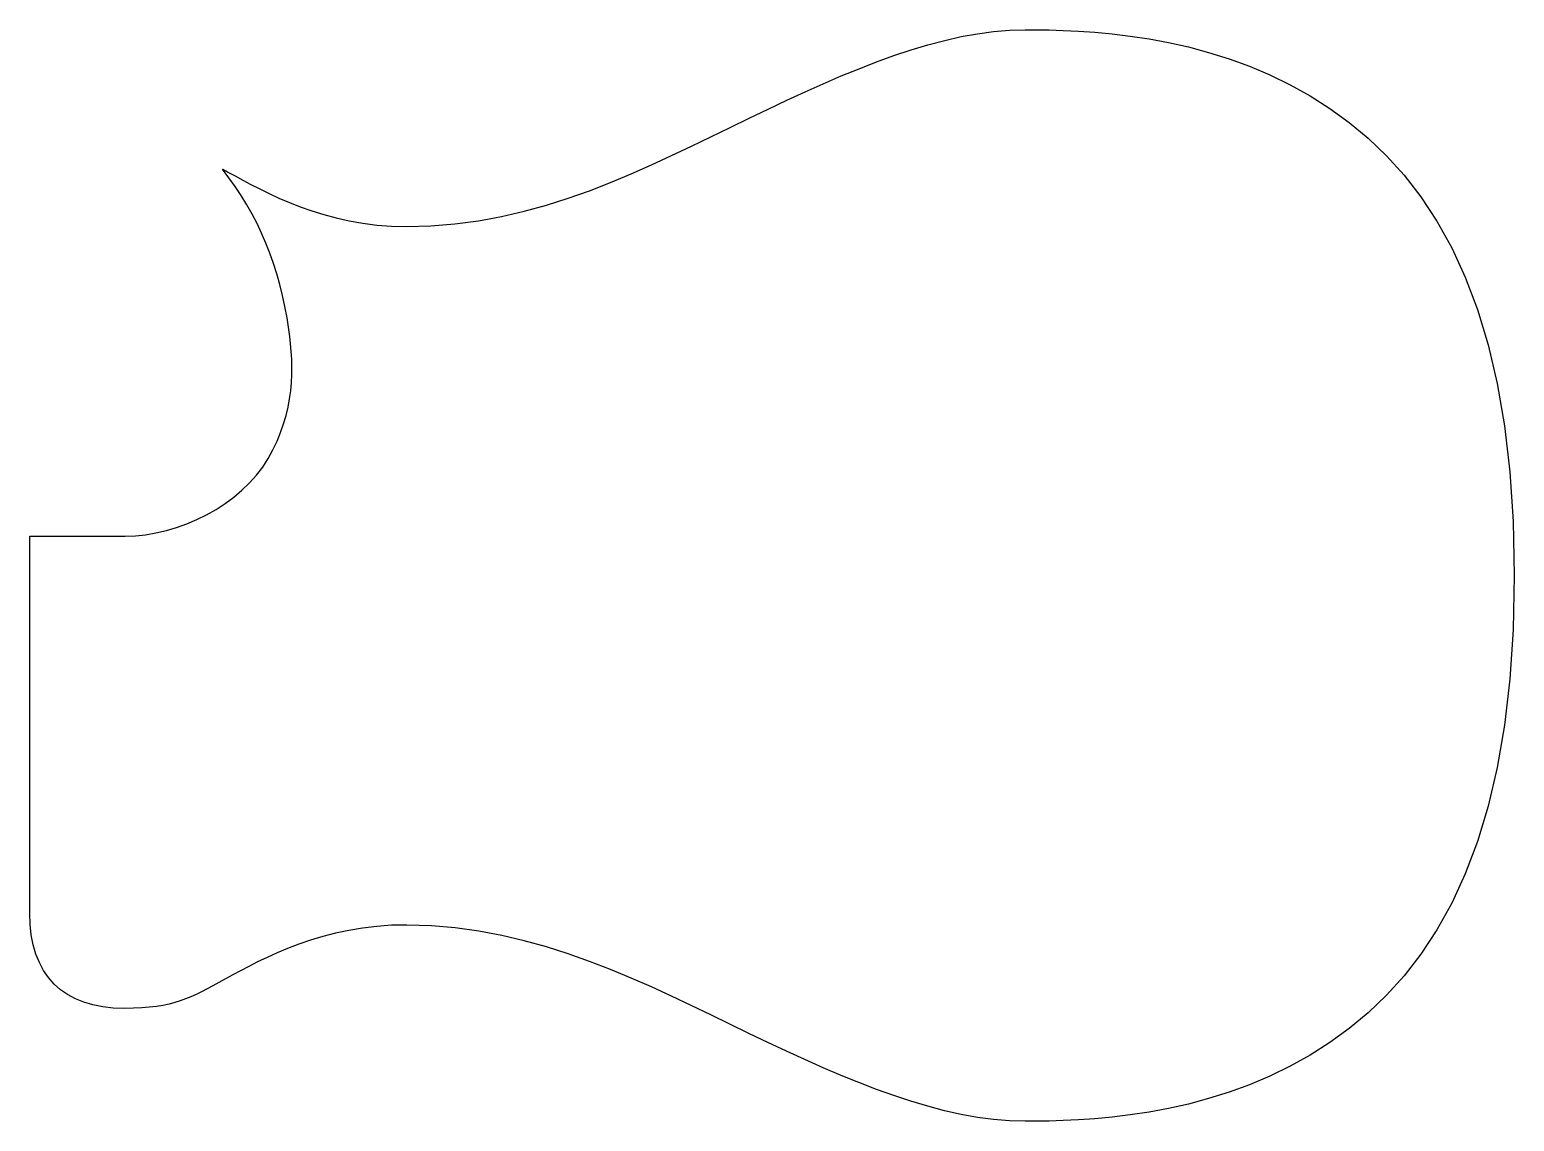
# Model space of a CAD drawing. Extents: x 28 to 292, y 50 to 244.
import ezdxf

# ---------------------------------------------------------------- set-up
doc = ezdxf.new("R2010")
doc.units = 0
doc.layers.add('innerShellOut2', color=7, linetype='CONTINUOUS')

msp = doc.modelspace()

# ---------------------------------------------------------------- linework, layer by layer
at = {"layer": 'innerShellOut2', "color": 7}
for p, q in [((194.14178, 242.766036), (197.03698, 243.294076)), ((197.03698, 243.294076), (199.89499, 243.681003)), ((199.89499, 243.681003), (202.71596, 243.918937)), ((202.71596, 243.918937), (205.5, 244)), ((205.5, 244), (207.5114, 243.9923)), ((207.5114, 243.9923), (209.78077, 243.95895)), ((209.78077, 243.95895), (212.28587, 243.88465)), ((212.28587, 243.88465), (215.00444, 243.75409)), ((215.00444, 243.75409), (217.91423, 243.551963)), ((217.91423, 243.551963), (220.993, 243.262959)), ((220.993, 243.262959), (224.21849, 242.871769)), ((182.1865, 239.400347), (185.23175, 240.41404)), ((185.23175, 240.41404), (188.2393, 241.318138)), ((188.2393, 241.318138), (191.20926, 242.104764)), ((191.20926, 242.104764), (194.14178, 242.766036)), ((224.21849, 242.871769), (227.56847, 242.363083)), ((227.56847, 242.363083), (231.02067, 241.721591)), ((231.02067, 241.721591), (234.55286, 240.931984)), ((234.55286, 240.931984), (238.14278, 239.978952)), ((175.98234, 237.075702), (179.10341, 238.284942)), ((179.10341, 238.284942), (182.1865, 239.400347)), ((238.14278, 239.978952), (241.76819, 238.847186)), ((241.76819, 238.847186), (245.40683, 237.521376)), ((169.62577, 234.407239), (172.82317, 235.780508)), ((172.82317, 235.780508), (175.98234, 237.075702)), ((245.40683, 237.521376), (249.03646, 235.986212)), ((249.03646, 235.986212), (252.63483, 234.226384)), ((163.11573, 231.457998), (166.39, 232.963776)), ((166.39, 232.963776), (169.62577, 234.407239)), ((252.63483, 234.226384), (256.17969, 232.226584)), ((156.45117, 228.291016), (159.80283, 229.897785)), ((159.80283, 229.897785), (163.11573, 231.457998)), ((256.17969, 232.226584), (259.67315, 229.984863)), ((259.67315, 229.984863), (263.11607, 227.487272)), ((153.06197, 226.64402), (156.45117, 228.291016)), ((263.11607, 227.487272), (266.48432, 224.700498)), ((146.16375, 223.287689), (149.63407, 224.97012)), ((149.63407, 224.97012), (153.06197, 226.64402)), ((266.48432, 224.700498), (269.75378, 221.591229)), ((142.6473, 221.615102), (146.16375, 223.287689)), ((63.937557, 217.694128), (62.757814, 219.230449)), ((62.757814, 219.230449), (62.822724, 219.195119)), ((62.822724, 219.195119), (62.886104, 219.160869)), ((62.886104, 219.160869), (62.948214, 219.127519)), ((62.948214, 219.127519), (63.009304, 219.094899)), ((135.46116, 218.372955), (139.08101, 219.970733)), ((139.08101, 219.970733), (142.6473, 221.615102)), ((269.75378, 221.591229), (272.90033, 218.126155)), ((63.009304, 219.094899), (63.069634, 219.062829)), ((63.069634, 219.062829), (63.129454, 219.031139)), ((63.129454, 219.031139), (63.189024, 218.999659)), ((63.189024, 218.999659), (63.248594, 218.968219)), ((63.248594, 218.968219), (63.308424, 218.936639)), ((63.308424, 218.936639), (63.368764, 218.904749)), ((63.368764, 218.904749), (63.429874, 218.872379)), ((63.429874, 218.872379), (63.492004, 218.839359)), ((63.492004, 218.839359), (63.555414, 218.805509)), ((63.555414, 218.805509), (63.620354, 218.770649)), ((63.620354, 218.770649), (63.687084, 218.734619)), ((63.687084, 218.734619), (63.755854, 218.697239)), ((63.755854, 218.697239), (65.019672, 218.006542)), ((65.055863, 216.128027), (63.937557, 217.694128)), ((65.019672, 218.006542), (66.38342, 217.266949)), ((66.38342, 217.266949), (67.84626, 216.491354)), ((67.84626, 216.491354), (69.407357, 215.692654)), ((128.04592, 215.39067), (131.78403, 216.840143)), ((131.78403, 216.840143), (135.46116, 218.372955)), ((272.90033, 218.126155), (275.89983, 214.271964)), ((66.113315, 214.531525), (65.055863, 216.128027)), ((67.110496, 212.904003), (66.113315, 214.531525)), ((69.407357, 215.692654), (71.065873, 214.883744)), ((71.065873, 214.883744), (72.820973, 214.077518)), ((72.820973, 214.077518), (74.671819, 213.286874)), ((120.3719, 212.81524), (124.24312, 214.042911)), ((124.24312, 214.042911), (128.04592, 215.39067)), ((275.89983, 214.271964), (278.72817, 209.995343)), ((68.047989, 211.24484), (67.110496, 212.904003)), ((68.926379, 209.553418), (68.047989, 211.24484)), ((74.671819, 213.286874), (76.617574, 212.524706)), ((76.617574, 212.524706), (78.657404, 211.80391)), ((78.657404, 211.80391), (80.79047, 211.137382)), ((112.40937, 210.793657), (116.42855, 211.726031)), ((116.42855, 211.726031), (120.3719, 212.81524)), ((69.746248, 207.829115), (68.926379, 209.553418)), ((80.79047, 211.137382), (83.015937, 210.538016)), ((83.015937, 210.538016), (85.332967, 210.018708)), ((85.332967, 210.018708), (87.740725, 209.592355)), ((87.740725, 209.592355), (90.238373, 209.271851)), ((90.238373, 209.271851), (92.825075, 209.070092)), ((92.825075, 209.070092), (95.5, 209)), ((95.5, 209), (99.859667, 209.121291)), ((99.859667, 209.121291), (104.12864, 209.472913)), ((104.12864, 209.472913), (108.31064, 210.036493)), ((108.31064, 210.036493), (112.40937, 210.793657)), ((278.72817, 209.995343), (281.36122, 205.262981)), ((70.50818, 206.071313), (69.746248, 207.829115)), ((71.212757, 204.27939), (70.50818, 206.071313)), ((71.860565, 202.452728), (71.212757, 204.27939)), ((281.36122, 205.262981), (283.77485, 200.041567)), ((72.452185, 200.590705), (71.860565, 202.452728)), ((72.988201, 198.692703), (72.452185, 200.590705)), ((73.469196, 196.7581), (72.988201, 198.692703)), ((283.77485, 200.041567), (285.94493, 194.297792)), ((73.895754, 194.78628), (73.469196, 196.7581)), ((74.268459, 192.77662), (73.895754, 194.78628)), ((74.587893, 190.7285), (74.268459, 192.77662)), ((285.94493, 194.297792), (287.84735, 187.998332)), ((74.756815, 189.45211), (74.587893, 190.7285)), ((74.90151, 188.14952), (74.756815, 189.45211)), ((75.015776, 186.82188), (74.90151, 188.14952)), ((287.84735, 187.998332), (289.45797, 181.109892)), ((75.093406, 185.47032), (75.015776, 186.82188)), ((75.128206, 184.09595), (75.093406, 185.47032)), ((75.044496, 181.28336), (75.113966, 182.69993)), ((75.113966, 182.69993), (75.128206, 184.09595)), ((74.715023, 178.39316), (74.913581, 179.8474)), ((74.913581, 179.8474), (75.044496, 181.28336)), ((289.45797, 181.109892), (290.75267, 173.599152)), ((74.090173, 175.43439), (74.442622, 176.92178)), ((74.442622, 176.92178), (74.715023, 178.39316)), ((73.651476, 173.93212), (74.090173, 175.43439)), ((72.490526, 170.88747), (73.120328, 172.4161)), ((73.120328, 172.4161), (73.651476, 173.93212)), ((290.75267, 173.599152), (291.70732, 165.432802)), ((70.910156, 167.79686), (71.75587, 169.34734)), ((71.75587, 169.34734), (72.490526, 170.88747)), ((69.935233, 166.27497), (70.910156, 167.79686)), ((67.590284, 163.44342), (68.824767, 164.8225)), ((68.824767, 164.8225), (69.935233, 166.27497)), ((291.70732, 165.432802), (292.29781, 156.577532)), ((64.795362, 160.92133), (66.243308, 162.14171)), ((66.243308, 162.14171), (67.590284, 163.44342)), ((59.960957, 157.78785), (61.642662, 158.74043)), ((61.642662, 158.74043), (63.257972, 159.78624)), ((63.257972, 159.78624), (64.795362, 160.92133)), ((54.63271, 155.52922), (56.444456, 156.17828)), ((56.444456, 156.17828), (58.22438, 156.93248)), ((58.22438, 156.93248), (59.960957, 157.78785)), ((292.29781, 156.577532), (292.5, 147)), ((28.5, 152), (28.5, 154)), ((28.5, 154), (29.5625, 154)), ((29.5625, 154), (30.625, 154)), ((30.625, 154), (31.6875, 154)), ((31.6875, 154), (32.75, 154)), ((32.75, 154), (33.8125, 154)), ((33.8125, 154), (34.875, 154)), ((34.875, 154), (35.9375, 154)), ((35.9375, 154), (37, 154)), ((37, 154), (38.0625, 154)), ((38.0625, 154), (39.125, 154)), ((39.125, 154), (40.1875, 154)), ((40.1875, 154), (41.25, 154)), ((41.25, 154), (42.3125, 154)), ((42.3125, 154), (43.375, 154)), ((43.375, 154), (44.4375, 154)), ((44.4375, 154), (45.5, 154)), ((45.5, 154), (47.297991, 154.0638)), ((47.297991, 154.0638), (49.121782, 154.2526)), ((49.121782, 154.2526), (50.959849, 154.56241)), ((50.959849, 154.56241), (52.800666, 154.98928)), ((52.800666, 154.98928), (54.63271, 155.52922)), ((28.5, 150), (28.5, 152)), ((28.5, 148), (28.5, 150)), ((28.5, 146), (28.5, 148)), ((28.5, 144), (28.5, 146)), ((292.5, 147), (292.29781, 137.42249)), ((28.5, 142), (28.5, 144)), ((28.5, 140), (28.5, 142)), ((28.5, 138), (28.5, 140)), ((28.5, 136), (28.5, 138)), ((292.29781, 137.42249), (291.70732, 128.56722)), ((28.5, 134), (28.5, 136)), ((28.5, 132), (28.5, 134)), ((28.5, 130), (28.5, 132)), ((28.5, 128), (28.5, 130)), ((28.5, 126), (28.5, 128)), ((291.70732, 128.56722), (290.75267, 120.40087)), ((28.5, 124), (28.5, 126)), ((28.5, 122), (28.5, 124)), ((28.5, 119.8125), (28.5, 122)), ((28.5, 117.625), (28.5, 119.8125)), ((290.75267, 120.40087), (289.45797, 112.89013)), ((28.5, 115.4375), (28.5, 117.625)), ((28.5, 113.25), (28.5, 115.4375)), ((28.5, 111.0625), (28.5, 113.25)), ((28.5, 108.875), (28.5, 111.0625)), ((289.45797, 112.89013), (287.84734, 106.00169)), ((28.5, 106.6875), (28.5, 108.875)), ((28.5, 104.5), (28.5, 106.6875)), ((287.84734, 106.00169), (285.94493, 99.70223)), ((28.5, 102.3125), (28.5, 104.5)), ((28.5, 100.125), (28.5, 102.3125)), ((28.5, 97.9375), (28.5, 100.125)), ((28.5, 95.75), (28.5, 97.9375)), ((285.94493, 99.70223), (283.77485, 93.95845)), ((28.5, 93.5625), (28.5, 95.75)), ((28.5, 91.375), (28.5, 93.5625)), ((283.77485, 93.95845), (281.36122, 88.73704)), ((28.5, 89.1875), (28.5, 91.375)), ((28.5, 87), (28.5, 89.1875)), ((281.36122, 88.73704), (278.72817, 84.00468)), ((28.570293, 84.99652), (28.5, 87)), ((28.779944, 83.11261), (28.570293, 84.99652)), ((90.228369, 84.64274), (87.684491, 84.33682)), ((92.861329, 84.82957), (90.228369, 84.64274)), ((95.582031, 84.88457), (92.861329, 84.82957)), ((99.927071, 84.74147), (95.582031, 84.88457)), ((104.18245, 84.37254), (99.927071, 84.74147)), ((29.127106, 81.3495), (28.779944, 83.11261)), ((78.426586, 82.17789), (76.348211, 81.46824)), ((80.600741, 82.83235), (78.426586, 82.17789)), ((82.869337, 83.41885), (80.600741, 82.83235)), ((85.231033, 83.92459), (82.869337, 83.41885)), ((87.684491, 84.33682), (85.231033, 83.92459)), ((108.35187, 83.79581), (104.18245, 84.37254)), ((112.439, 83.02934), (108.35187, 83.79581)), ((116.44754, 82.09116), (112.439, 83.02934)), ((120.38116, 80.99933), (116.44754, 82.09116)), ((278.72817, 84.00468), (275.89983, 79.72806)), ((29.609936, 79.70862), (29.127106, 81.3495)), ((30.226588, 78.19138), (29.609936, 79.70862)), ((72.484161, 79.93449), (70.701166, 79.13595)), ((74.366956, 80.71618), (72.484161, 79.93449)), ((76.348211, 81.46824), (74.366956, 80.71618)), ((124.24356, 79.77188), (120.38116, 80.99933)), ((128.03842, 78.42685), (124.24356, 79.77188)), ((275.89983, 79.72806), (272.90033, 75.87387)), ((30.975218, 76.79922), (30.226588, 78.19138)), ((31.853981, 75.53356), (30.975218, 76.79922)), ((65.964377, 76.76698), (64.593978, 76.0288)), ((67.439934, 77.53941), (65.964377, 76.76698)), ((69.01931, 78.33333), (67.439934, 77.53941)), ((70.701166, 79.13595), (69.01931, 78.33333)), ((131.76942, 76.98231), (128.03842, 78.42685)), ((135.44026, 75.45627), (131.76942, 76.98231)), ((32.861033, 74.39582), (31.853981, 75.53356)), ((33.994528, 73.38743), (32.861033, 74.39582)), ((61.072807, 74.09686), (60.043689, 73.5405)), ((62.163195, 74.69583), (61.072807, 74.09686)), ((63.330078, 75.33767), (62.163195, 74.69583)), ((64.593978, 76.0288), (63.330078, 75.33767)), ((139.05462, 73.8668), (135.44026, 75.45627)), ((272.90033, 75.87387), (269.75378, 72.40879)), ((35.252622, 72.50981), (33.994528, 73.38743)), ((36.63347, 71.76439), (35.252622, 72.50981)), ((38.135227, 71.1526), (36.63347, 71.76439)), ((55.284372, 71.38899), (54.303203, 71.08298)), ((56.235476, 71.7361), (55.284372, 71.38899)), ((57.171737, 72.12455), (56.235476, 71.7361)), ((58.108377, 72.5546), (57.171737, 72.12455)), ((59.06062, 73.0265), (58.108377, 72.5546)), ((60.043689, 73.5405), (59.06062, 73.0265)), ((142.61618, 72.23194), (139.05462, 73.8668)), ((146.12863, 70.56972), (142.61618, 72.23194)), ((269.75378, 72.40879), (266.48432, 69.29953)), ((39.756048, 70.67585), (38.135227, 71.1526)), ((41.49409, 70.33557), (39.756048, 70.67585)), ((43.347506, 70.13318), (41.49409, 70.33557)), ((45.314453, 70.07008), (43.347506, 70.13318)), ((46.932323, 70.09558), (45.314453, 70.07008)), ((48.413568, 70.16038), (46.932323, 70.09558)), ((49.773409, 70.26474), (48.413568, 70.16038)), ((51.027071, 70.40894), (49.773409, 70.26474)), ((52.189775, 70.5932), (51.027071, 70.40894)), ((53.276745, 70.8178), (52.189775, 70.5932)), ((54.303203, 71.08298), (53.276745, 70.8178)), ((149.59566, 68.8982), (146.12863, 70.56972)), ((153.02096, 67.23541), (149.59566, 68.8982)), ((266.48432, 69.29953), (263.11607, 66.51275)), ((156.4082, 65.59941), (153.02096, 67.23541)), ((263.11607, 66.51275), (259.67315, 64.01516)), ((159.7584, 64.00338), (156.4082, 65.59941)), ((163.0702, 62.4537), (159.7584, 64.00338)), ((259.67315, 64.01516), (256.17969, 61.77344)), ((166.34379, 60.95817), (163.0702, 62.4537)), ((169.57933, 59.52462), (166.34379, 60.95817)), ((256.17969, 61.77344), (252.63483, 59.77364)), ((172.77699, 58.16086), (169.57933, 59.52462)), ((175.93694, 56.87469), (172.77699, 58.16086)), ((252.63483, 59.77364), (249.03646, 58.01381)), ((179.05936, 55.67394), (175.93694, 56.87469)), ((182.14441, 54.56641), (179.05936, 55.67394)), ((245.40683, 56.47865), (241.76819, 55.15284)), ((249.03646, 58.01381), (245.40683, 56.47865)), ((185.19226, 53.55991), (182.14441, 54.56641)), ((188.20308, 52.66227), (185.19226, 53.55991)), ((234.55286, 53.06804), (231.02067, 52.27843)), ((238.14278, 54.02107), (234.55286, 53.06804)), ((241.76819, 55.15284), (238.14278, 54.02107)), ((191.17705, 51.88129), (188.20308, 52.66227)), ((194.11433, 51.22479), (191.17705, 51.88129)), ((197.0151, 50.70058), (194.11433, 51.22479)), ((199.87952, 50.31646), (197.0151, 50.70058)), ((202.70776, 50.08027), (199.87952, 50.31646)), ((215.00444, 50.24593), (212.28587, 50.11537)), ((217.91423, 50.44806), (215.00444, 50.24593)), ((220.993, 50.73706), (217.91423, 50.44806)), ((224.21849, 51.12825), (220.993, 50.73706)), ((227.56847, 51.63694), (224.21849, 51.12825)), ((231.02067, 52.27843), (227.56847, 51.63694)), ((205.5, 49.99977), (202.70776, 50.08027)), ((207.5114, 50.00777), (205.5, 49.99977)), ((209.78077, 50.04107), (207.5114, 50.00777)), ((212.28587, 50.11537), (209.78077, 50.04107))]:
    msp.add_line(p, q, dxfattribs=at)

doc.saveas('drawing.dxf')
